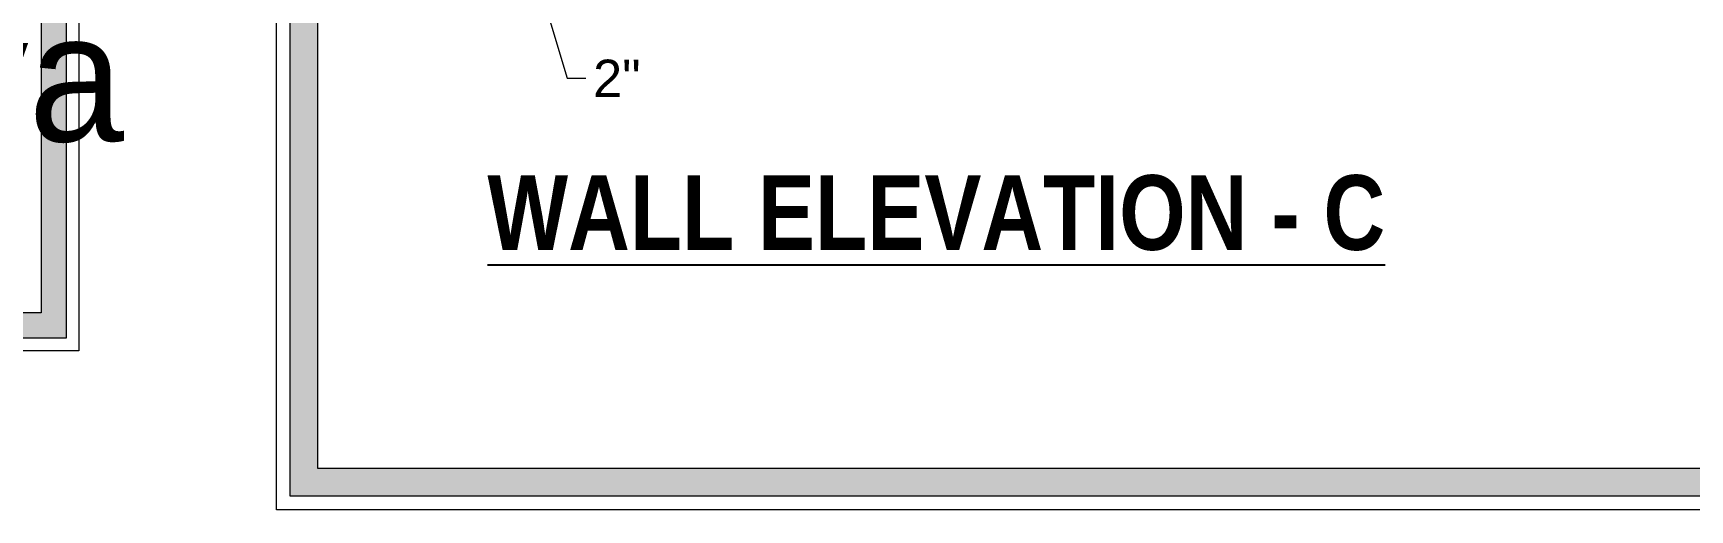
# Model space of a CAD drawing. Header units: millimetres. Extents: x 56222 to 3066687, y -650199 to -121287.
# Drawn here: x 131519.3 to 131630.2, y -184029.5 to -183997.6 of the extents above; entities that cross this region are included whole.
import ezdxf
from ezdxf import colors
from ezdxf.entities.mleader import LeaderData, LeaderLine
from ezdxf.math import Vec2, Vec3

# ---------------------------------------------------------------- set-up
doc = ezdxf.new("R2010")
doc.units = ezdxf.units.MM
doc.header["$MEASUREMENT"] = 0
doc.header["$PDMODE"] = 35
doc.linetypes.add('CENTER', pattern=[2, 1.25, -0.25, 0.25, -0.25])
doc.linetypes.add('DASHEDX2', pattern=[1.5, 1, -0.5])
doc.layers.get('Defpoints').update_dxf_attribs({"color": 220})
for name, color, linetype, lineweight in [('dim05', 1, 'Continuous', 13), ('Dimension', 10, 'DASHEDX2', 20), ('GROUND FLOOR  ( HATCH )', 251, 'Continuous', 9), ('Labelling', 1, 'Continuous', 25), ('Text', 7, 'Continuous', 15), ('wall', 7, 'Continuous', 30)]:
    doc.layers.add(name, color=color, linetype=linetype, lineweight=lineweight)
doc.styles.add('Arial', font='arial.ttf')
doc.styles.get("Standard").update_dxf_attribs({"font": 'arial.ttf', "height": 6})
doc.styles.add('style4', font='ARIALN.TTF')
doc.dimstyles.new('ISO-25', dxfattribs={"dimtxt": 2.5, "dimasz": 1, "dimexe": 0.5, "dimexo": 1, "dimtad": 0, "dimdec": 1, "dimlunit": 4, "dimtxsty": 'Standard', "dimblk": 'OBLIQUE', "dimcen": 2.5, "dimclrd": 1, "dimclre": 1, "dimclrt": 5, "dimadec": 0, "dimazin": 0, "dimtfac": 1, "dimtdec": 1, "dimtmove": 0, "dimatfit": 3, "dimfxl": 1, "dimlwd": -1, "dimarcsym": 0})

# ---------------------------------------------------------------- blocks, each defined once
blk = doc.blocks.new('_Oblique')
at = {"layer": 'wall', "color": 0, "lineweight": -2}
blk.add_line((-0.5, -0.5), (0.5, 0.5), dxfattribs=at)
blk = doc.blocks.new('*D154')
at = {"layer": 'Defpoints', "color": 0, "lineweight": 30, "transparency": 16777216}
for p in [(131552.4852042, -183992.007540537), (131554.4852042, -183992.007540537), (131554.4852042, -183995.3893489886)]:
    blk.add_point(p, dxfattribs=at)
at = {"layer": 'dim05', "color": 1, "linetype": 'Continuous', "lineweight": -2, "transparency": 16777216}
for p, q in [((131552.4852042, -183993.007540537), (131552.4852042, -183995.8893489886)), ((131554.4852042, -183993.007540537), (131554.4852042, -183995.8893489886))]:
    blk.add_line(p, q, dxfattribs=at)
at = {"layer": 'dim05', "color": 1, "linetype": 'Continuous', "transparency": 16777216}
for p, q in [((131552.4852042, -183995.3893489886), (131554.4852042, -183995.3893489886)), ((131553.4852042, -183995.3893489886), (131555.0460585656, -184000.592196874)), ((131555.0460585656, -184000.592196874), (131556.2960585656, -184000.592196874))]:
    blk.add_line(p, q, dxfattribs=at)
at = {"layer": 'dim05', "color": 1, "transparency": 16777216, "rotation": 180}
blk.add_blockref('_Oblique', (131552.4852042, -183995.3893489886), dxfattribs=at)
at = {"layer": 'dim05', "color": 1, "transparency": 16777216}
blk.add_blockref('_Oblique', (131554.4852042, -183995.3893489886), dxfattribs=at)
at = {"layer": 'dim05', "color": 5, "lineweight": 25, "transparency": 16777216, "insert": (131558.3791076789, -184000.592196874), "char_height": 2.5, "attachment_point": 5, "style": 'Arial'}
blk.add_mtext('2"', dxfattribs=at)
blk = doc.blocks.new('hgwg')
at = {"layer": 'Dimension', "true_color": 0xd39e00}
h = blk.add_hatch(color=42, dxfattribs=at)
h.dxf.hatch_style = 1
h.paths.add_polyline_path([(27505.71340162798, 45.05203686693212), (27494.27108242475, 45.05203686693212), (27494.27108242475, 44.90203686693212), (27505.71340162798, 44.90203686693212)])
h = blk.add_hatch(color=42, dxfattribs=at)
h.dxf.hatch_style = 1
h.paths.add_polyline_path([(27523.30327300013, 44.90203686693212), (27509.6816220806, 44.90203686693212), (27509.6816220806, 44.75203686693212), (27523.30327300013, 44.75203686693212)])
at = {"layer": 'Dimension', "color": 42, "true_color": 0xd39e00}
for p, q in [((27494.27108242475, 45.05203686693212), (27505.71340162798, 45.05203686693212)), ((27494.27108242475, 44.90203686693212), (27494.27108242475, 45.05203686693212)), ((27494.27108242475, 44.90203686693212), (27505.71340162798, 44.90203686693212)), ((27505.71340162798, 45.05203686693212), (27505.71340162798, 44.90203686693212)), ((27509.6816220806, 44.90203686693212), (27523.30327300013, 44.90203686693212)), ((27509.6816220806, 44.90203686693212), (27509.6816220806, 44.75203686693212)), ((27509.6816220806, 44.75203686693212), (27523.30327300013, 44.75203686693212)), ((27523.30327300013, 44.75203686693212), (27523.30327300013, 44.90203686693212))]:
    blk.add_line(p, q, dxfattribs=at)
at = {"layer": 'Dimension', "color": 42, "true_color": 0xd39e00, "attachment_point": 1}
for s, width, insert, char_height in [('{\\fCinzel|b0|i0|c0|p2;\\H1.5x;M\\fAmsterdam One|b0|i0|c0|p2;\\H2x;aya}', 85.32770400233176, (27490.16720882829, 69.1670580071177), 6), ('{\\fCinzel|b0|i0|c0|p0;SPACE     STUDIO}', 66.12897169631242, (27494.8322192234, 47.86289312563859), 2.5)]:
    blk.add_mtext_dynamic_manual_height_columns(s, width=width, gutter_width=30, heights=[0], dxfattribs=dict(at, insert=insert, char_height=char_height))

msp = doc.modelspace()

# ---------------------------------------------------------------- hatches: boundary and pattern name
at = {"layer": 'Dimension', "linetype": 'Continuous', "true_color": 0xd39e00}
h = msp.add_hatch(color=42, dxfattribs=at)
h.paths.add_polyline_path([(131536.4990437951, -183843.736034061), (131536.4990437951, -184028.5721332844), (131799.0968054884, -184028.5721332844), (131799.0968054884, -183843.736034061)])
h.paths.add_polyline_path([(131538.3420062482, -183845.5789965139), (131797.2538430354, -183845.5789965139), (131797.2538430354, -184026.7291708314), (131538.3420062482, -184026.7291708314)], flags=16)
h = msp.add_hatch(color=42, dxfattribs=at)
h.paths.add_polyline_path([(131281.5688555231, -183849.1093174025), (131281.5688555231, -184017.992179338), (131521.5017567203, -184017.992179338), (131521.5017567203, -183849.1093174025)])
h.paths.add_polyline_path([(131283.2527515522, -183850.7932134314), (131519.8178606913, -183850.7932134314), (131519.8178606913, -184016.308283309), (131283.2527515522, -184016.308283309)], flags=16)
at = {"layer": 'GROUND FLOOR  ( HATCH )', "linetype": 'CENTER', "lineweight": 15}
h = msp.add_hatch(dxfattribs=at)
h.set_pattern_fill('ANSI31', color=6, scale=12, angle=90, style=0)
h.set_pattern_definition([(135, (0, 0), (-1.060660171779821, -1.060660171779821), [])])
h.paths.add_polyline_path([(131974.2358075475, -183868.0075405371), (131825.7358075475, -183868.0075405371), (131825.7358075475, -183873.0075405371), (131974.2358075475, -183873.0075405371)])
h.paths.add_polyline_path([(131740.3843018092, -183878.5250354827), (131752.5132240466, -183878.5250354827), (131752.5132240466, -183867.2262633135), (131740.3843018092, -183867.2262633135)], flags=9)
h.paths.add_polyline_path([(131740.4497861203, -183894.0180494875), (131754.9443290944, -183894.0180494875), (131754.9443290944, -183882.7724833211), (131740.4497861203, -183882.7724833211)], flags=9)
h.paths.add_polyline_path([(131740.4477397356, -183926.159316647), (131758.6953522867, -183926.159316647), (131758.6953522867, -183919.9137504806), (131740.4477397356, -183919.9137504806)], flags=9)
h.paths.add_polyline_path([(131740.4477397356, -183915.12283953), (131750.9641108133, -183915.12283953), (131750.9641108133, -183908.8772733636), (131740.4477397356, -183908.8772733636)], flags=9)
h.paths.add_polyline_path([(131740.4497861203, -183909.9990785611), (131754.9443290944, -183909.9990785611), (131754.9443290944, -183898.7535123947), (131740.4497861203, -183898.7535123947)], flags=9)
h.paths.add_polyline_path([(131740.5664300493, -183935.5796569544), (131757.9873031735, -183935.5796569544), (131757.9873031735, -183924.3340907879), (131740.5664300493, -183924.3340907879)], flags=9)
h.paths.add_polyline_path([(131765.3410944221, -183863.112049647), (131791.0333133531, -183863.112049647), (131791.0333133531, -183859.9346456861), (131765.3410944221, -183859.9346456861)], flags=9)
h.paths.add_polyline_path([(131771.1257188519, -183899.3865270941), (131784.120599122, -183899.3865270941), (131784.120599122, -183896.3696415218), (131771.1257188519, -183896.3696415218)], flags=9)
h.paths.add_polyline_path([(131768.8590051619, -183914.6343522966), (131786.387312812, -183914.6343522966), (131786.387312812, -183911.5627983281), (131768.8590051619, -183911.5627983281)], flags=9)
h.paths.add_polyline_path([(131762.6337840968, -183859.8322910753), (131793.7229119747, -183859.8322910753), (131793.7229119747, -183856.6548871144), (131762.6337840968, -183856.6548871144)], flags=9)
h.paths.add_polyline_path([(131781.1476331081, -183967.1719229936), (131793.4881182001, -183967.1719229936), (131793.4881182001, -183964.8388449174), (131781.1476331081, -183964.8388449174)], flags=9)
h.paths.add_polyline_path([(131778.6473430063, -183926.0296491377), (131790.1634533252, -183926.0296491377), (131790.1634533252, -183923.725811486), (131778.6473430063, -183923.725811486)], flags=9)
h.paths.add_polyline_path([(131763.2804073106, -183935.7043277273), (131772.1125544601, -183935.7043277273), (131772.1125544601, -183933.3697106815), (131763.2804073106, -183933.3697106815)], flags=9)
h.paths.add_polyline_path([(131763.7465314403, -183925.996048299), (131770.6862588399, -183925.996048299), (131770.6862588399, -183923.7399187083), (131763.7465314403, -183923.7399187083)], flags=9)
h.paths.add_polyline_path([(131761.4610233761, -183909.4557710988), (131782.5403862383, -183909.4557710988), (131782.5403862383, -183906.2804616693), (131761.4610233761, -183906.2804616693)], flags=9)
h.paths.add_polyline_path([(131765.4319230324, -184001.3956900542), (131782.3712208842, -184001.3956900542), (131782.3712208842, -183998.7468149152), (131765.4319230324, -183998.7468149152)], flags=9)
h.paths.add_polyline_path([(131765.0966717611, -183997.6818504322), (131778.7724432086, -183997.6818504322), (131778.7724432086, -183995.0329752933), (131765.0966717611, -183995.0329752933)], flags=9)
h.paths.add_polyline_path([(131765.4108793371, -183993.4717983177), (131790.5326673569, -183993.4717983177), (131790.5326673569, -183990.8229231787), (131765.4108793371, -183990.8229231787)], flags=9)
h.paths.add_polyline_path([(131765.6263644228, -183989.8218584756), (131785.132116274, -183989.8218584756), (131785.132116274, -183987.1729833366), (131765.6263644228, -183987.1729833366)], flags=9)
h.paths.add_polyline_path([(131760.959267743, -183891.9659308639), (131783.788262406, -183891.9659308639), (131783.788262406, -183888.7906214343), (131760.959267743, -183888.7906214343)], flags=9)
h.paths.add_polyline_path([(131761.46429735, -183886.1133535437), (131792.0548994577, -183886.1133535437), (131792.0548994577, -183878.0206796717), (131761.46429735, -183878.0206796717)], flags=9)
h.paths.add_polyline_path([(131761.46429735, -183877.3406034964), (131794.4418075822, -183877.3406034964), (131794.4418075822, -183874.9963741582), (131761.46429735, -183874.9963741582)], flags=9)
h.paths.add_polyline_path([(131761.46429735, -183874.315522005), (131787.1095920854, -183874.315522005), (131787.1095920854, -183871.9712926669), (131761.46429735, -183871.9712926669)], flags=9)
h.paths.add_polyline_path([(131761.6548856843, -183869.6594429245), (131770.255161398, -183869.6594429245), (131770.255161398, -183867.3248258786), (131761.6548856843, -183867.3248258786)], flags=9)
h.paths.add_polyline_path([(131790.5005364155, -183954.7455604088), (131792.9242280251, -183954.7455604088), (131792.9242280251, -183952.5605492621), (131790.5005364155, -183952.5605492621)], flags=9)
h.paths.add_polyline_path([(131786.0538443081, -183954.4327443476), (131788.4797057401, -183954.4327443476), (131788.4797057401, -183952.8357550686), (131786.0538443081, -183952.8357550686)], flags=9)
h.paths.add_polyline_path([(131781.6997312894, -183954.4327443475), (131784.1255927214, -183954.4327443475), (131784.1255927214, -183952.8357550685), (131781.6997312894, -183952.8357550685)], flags=9)
h.paths.add_polyline_path([(131761.5891988432, -183954.9699101132), (131776.7280438528, -183954.9699101132), (131776.7280438528, -183952.6352930673), (131761.5891988432, -183952.6352930673)], flags=9)
h.paths.add_polyline_path([(131782.8569154628, -183959.4946243794), (131791.7880696636, -183959.4946243794), (131791.7880696636, -183956.3951393891), (131782.8569154628, -183956.3951393891)], flags=9)
h.paths.add_polyline_path([(131761.5894553381, -183959.4542110996), (131778.9469816756, -183959.4542110996), (131778.9469816756, -183957.1211330235), (131761.5894553381, -183957.1211330235)], flags=9)
h.paths.add_polyline_path([(131784.2317284013, -183963.6582474556), (131790.3537498965, -183963.6582474556), (131790.3537498965, -183960.5587624653), (131784.2317284013, -183960.5587624653)], flags=9)
h.paths.add_polyline_path([(131761.6020235908, -183967.128901519), (131774.262101392, -183967.128901519), (131774.262101392, -183964.8712329585), (131761.6020235908, -183964.8712329585)], flags=9)
h.paths.add_polyline_path([(131783.2062615864, -183971.7398701706), (131791.4294897218, -183971.7398701706), (131791.4294897218, -183969.4837405798), (131783.2062615864, -183969.4837405798)], flags=9)
h.paths.add_polyline_path([(131761.5894553382, -183971.5785948268), (131776.61185164, -183971.5785948268), (131776.61185164, -183969.2455167507), (131761.5894553382, -183969.2455167507)], flags=9)
h.paths.add_polyline_path([(131761.224055154, -183963.3010147102), (131769.476010724, -183963.3010147102), (131769.476010724, -183960.967936634), (131761.224055154, -183960.967936634)], flags=9)
h.paths.add_polyline_path([(131762.6211902211, -183947.8238881135), (131794.3773574182, -183947.8238881135), (131794.3773574182, -183943.8981732885), (131762.6211902211, -183943.8981732885)], flags=9)
h.paths.add_polyline_path([(131765.859986543, -183850.9930343446), (131791.7037099037, -183850.9930343446), (131791.7037099037, -183847.8177249151), (131765.859986543, -183847.8177249151)], flags=9)
h.paths.add_polyline_path([(131568.1114574044, -184008.6564080997), (131630.7444724112, -184008.6564080997), (131630.7444724112, -183998.1720970492), (131568.1114574044, -183998.1720970492)], flags=9)

# ---------------------------------------------------------------- linework, layer by layer
at = {"layer": 'Dimension', "color": 42, "linetype": 'Continuous', "true_color": 0xd39e00}
for points in [[(131535.5775625686, -183842.8145528345), (131800.0182867149, -183842.8145528345), (131800.0182867149, -184029.493614511), (131535.5775625686, -184029.493614511)], [(131536.4990437951, -183843.736034061), (131799.0968054884, -183843.736034061), (131799.0968054884, -184028.5721332844), (131536.4990437951, -184028.5721332844)], [(131538.3420062482, -183845.5789965139), (131797.2538430354, -183845.5789965139), (131797.2538430354, -184026.7291708315), (131538.3420062482, -184026.7291708315)], [(131280.7269075086, -183848.2673693879), (131522.3437047348, -183848.2673693879), (131522.3437047348, -184018.8341273526), (131280.7269075086, -184018.8341273526)], [(131281.5688555231, -183849.1093174025), (131521.5017567203, -183849.1093174025), (131521.5017567203, -184017.992179338), (131281.5688555231, -184017.992179338)], [(131283.2527515522, -183850.7932134314), (131519.8178606913, -183850.7932134314), (131519.8178606913, -184016.308283309), (131283.2527515522, -184016.308283309)]]:
    msp.add_lwpolyline(points, close=True, dxfattribs=at)

# ---------------------------------------------------------------- block references
at = {"layer": 'Dimension', "color": 42, "true_color": 0xd39e00, "xscale": 0.4768879886199974, "yscale": 0.4768879886199974, "zscale": 0.4768879886199974}
msp.add_blockref('hgwg', (118392.3397856459, -184029.2153200246), dxfattribs=at)

# ---------------------------------------------------------------- texts
at = {"layer": 'Labelling', "color": 251, "true_color": 0x636466, "insert": (131579.7684306117, -184009.6159575494), "char_height": 5, "attachment_point": 5, "style": 'style4'}
msp.add_mtext_dynamic_manual_height_columns('{\\fArial Narrow|b1|i0|c0|p34;\\LWALL ELEVATION - C}', width=79.10805762155178, gutter_width=1, heights=[0], dxfattribs=at)

# ---------------------------------------------------------------- dimensions: what is measured, and where the dimension line sits
at = {"layer": 'dim05', "color": 27, "lineweight": 25, "true_color": 0x7d5120}
dim = msp.add_linear_dim(base=(131554.4852042, -183995.3893489886), p1=(131552.4852042, -183992.007540537), p2=(131554.4852042, -183992.007540537), dimstyle='ISO-25', override={"dimtxsty": 'Arial', "dimtmove": 1}, dxfattribs=at)
dim.commit()
dim.dimension.update_dxf_attribs({"geometry": '*D154', "text_midpoint": (131556.9210585656, -184000.592196874)})

# ---------------------------------------------------------------- leaders
at = {"layer": 'Text', "color": 1, "lineweight": 0, "ltscale": 20}
ml = msp.add_multileader_mtext('Standard', dxfattribs=at)
ml.set_content('metal leg_\\Pgolden finish', color=1, style='style4')
ml.set_leader_properties()
ml.build(insert=Vec2(0, 0))
ml.multileader.update_dxf_attribs({"dogleg_length": 2.024561314337916, "arrow_head_size": 2})
ctx = ml.context
ctx.base_point, ctx.char_height, ctx.arrow_head_size, ctx.landing_gap_size, ctx.plane_origin = Vec3(131739.8237037025, -183984.2423649702), 3, 2, 0.4, Vec3(131673.9873459915, -183984.2423649702)
notes = []
notes.append((ctx, [(0, (1, 1, 0), (131737.7991423882, -183984.2423649702), (1, 0), 2.024561314337916, [(0, [(131604.003853299, -183984.4318151353)], 0, [])])]))
ctx.mtext.insert = Vec3(131740.2237037025, -183982.301369063)
for ctx, leaders in notes:
    for number, flags, end, landing, length, lines in leaders:
        leader = LeaderData()
        leader.index, (leader.has_last_leader_line, leader.has_dogleg_vector, leader.attachment_direction) = number, flags
        leader.last_leader_point, leader.dogleg_vector, leader.dogleg_length = Vec3(end), Vec3(landing), length
        for number, points, colour, breaks in lines:
            line = LeaderLine()
            line.index, line.vertices, line.color, line.breaks = number, Vec3.list(points), colors.encode_raw_color(colour), breaks
            leader.lines.append(line)
        ctx.leaders.append(leader)

doc.saveas('drawing.dxf')
